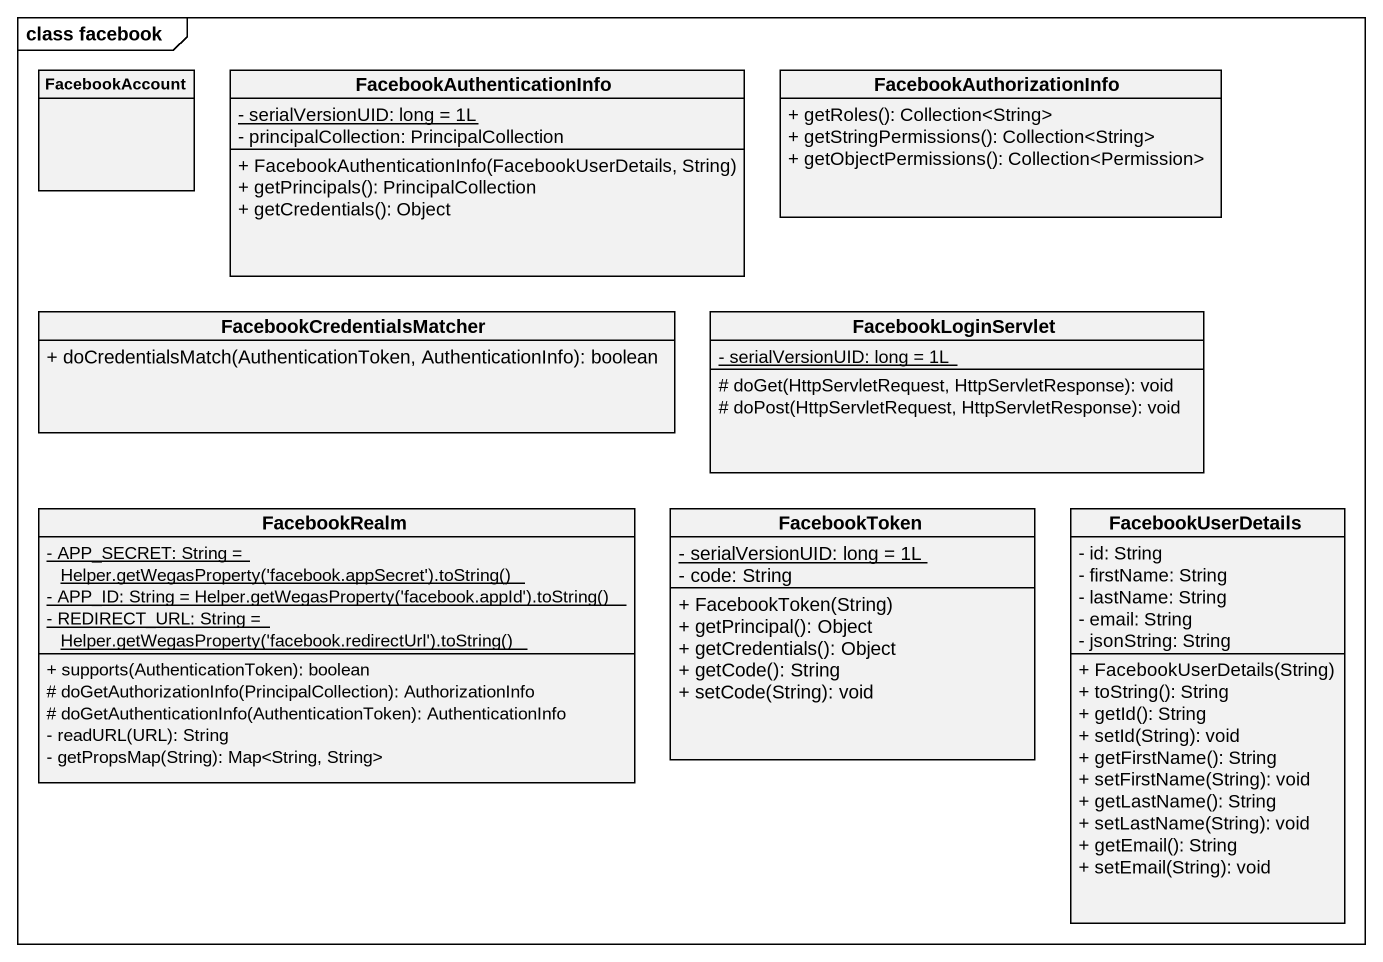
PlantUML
@startuml
mainframe class facebook
hide circle
hide empty members
skinparam classAttributeIconSize 0
class FacebookAccount
class FacebookAuthenticationInfo {
  {static} - serialVersionUID: long = 1L
  - principalCollection: PrincipalCollection
  + FacebookAuthenticationInfo(FacebookUserDetails, String)
  + getPrincipals(): PrincipalCollection
  + getCredentials(): Object
}
class FacebookAuthorizationInfo {
  + getRoles(): Collection<String>
  + getStringPermissions(): Collection<String>
  + getObjectPermissions(): Collection<Permission>
}
class FacebookCredentialsMatcher {
  + doCredentialsMatch(AuthenticationToken, AuthenticationInfo): boolean
}
class FacebookLoginServlet {
  {static} - serialVersionUID: long = 1L
  # doGet(HttpServletRequest, HttpServletResponse): void
  # doPost(HttpServletRequest, HttpServletResponse): void
}
class FacebookRealm {
  {static} {field} - APP_SECRET: String = Helper.getWegasProperty('facebook.appSecret').toString()
  {static} {field} - APP_ID: String = Helper.getWegasProperty('facebook.appId').toString()
  {static} {field} - REDIRECT_URL: String = Helper.getWegasProperty('facebook.redirectUrl').toString()
  + supports(AuthenticationToken): boolean
  # doGetAuthorizationInfo(PrincipalCollection): AuthorizationInfo
  # doGetAuthenticationInfo(AuthenticationToken): AuthenticationInfo
  - readURL(URL): String
  - getPropsMap(String): Map<String, String>
}
class FacebookToken {
  {static} - serialVersionUID: long = 1L
  - code: String
  + FacebookToken(String)
  + getPrincipal(): Object
  + getCredentials(): Object
  + getCode(): String
  + setCode(String): void
}
class FacebookUserDetails {
  - id: String
  - firstName: String
  - lastName: String
  - email: String
  - jsonString: String
  + FacebookUserDetails(String)
  + toString(): String
  + getId(): String
  + setId(String): void
  + getFirstName(): String
  + setFirstName(String): void
  + getLastName(): String
  + setLastName(String): void
  + getEmail(): String
  + setEmail(String): void
}
@enduml
